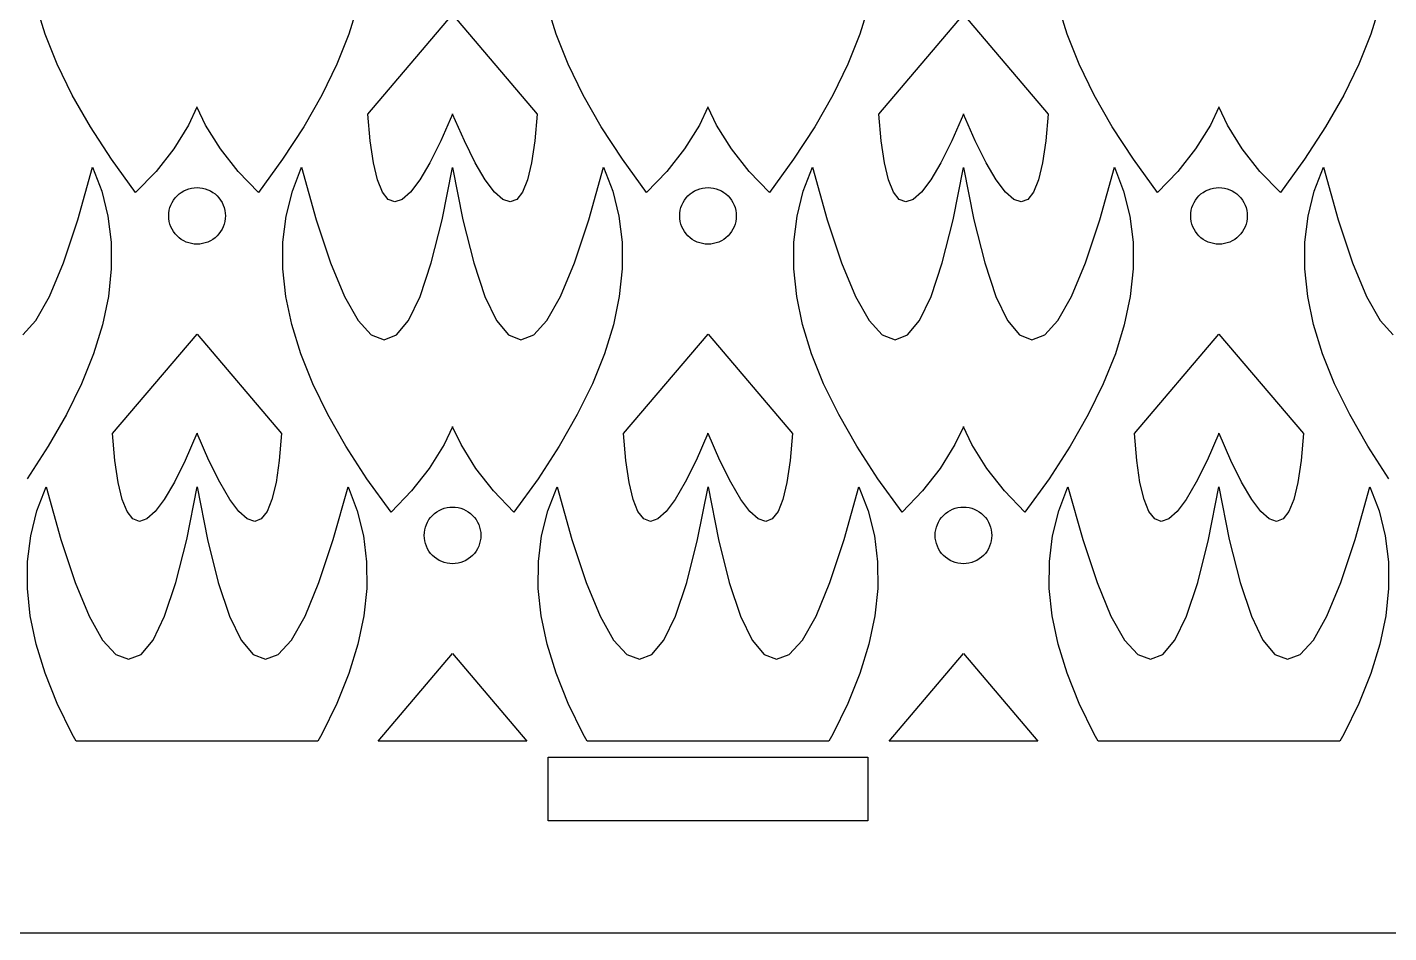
# Model space of a CAD drawing. Header units: metres. Extents: x 20 to 1108, y 20 to 485.
# Drawn here: x 912.1 to 997.3, y 253.8 to 310.5 of the extents above; entities that cross this region are included whole.
import ezdxf

# ---------------------------------------------------------------- set-up
doc = ezdxf.new("R2010")
doc.units = ezdxf.units.M

msp = doc.modelspace()

# ---------------------------------------------------------------- linework, layer by layer
for p, q in [((913.189, 310.065), (912.626, 311.89)), ((932.772, 311.889), (932.209, 310.064)), ((933.402, 305.075), (938.698, 311.301)), ((938.698, 311.301), (943.994, 305.075)), ((945.188, 310.065), (944.626, 311.89)), ((964.771, 311.889), (964.209, 310.064)), ((965.402, 305.075), (970.698, 311.301)), ((970.698, 311.301), (975.993, 305.075)), ((977.188, 310.065), (976.625, 311.89)), ((996.771, 311.889), (996.208, 310.064)), ((913.94, 308.186), (913.189, 310.065)), ((932.209, 310.064), (931.457, 308.186)), ((945.94, 308.186), (945.188, 310.065)), ((964.209, 310.064), (963.456, 308.186)), ((977.939, 308.186), (977.188, 310.065)), ((996.208, 310.064), (995.456, 308.186)), ((914.885, 306.257), (913.94, 308.186)), ((931.457, 308.186), (930.513, 306.257)), ((946.884, 306.257), (945.94, 308.186)), ((963.456, 308.186), (962.513, 306.257)), ((978.884, 306.257), (977.939, 308.186)), ((995.456, 308.186), (994.512, 306.257)), ((916.018, 304.275), (914.885, 306.257)), ((930.513, 306.257), (929.38, 304.275)), ((948.017, 304.275), (946.884, 306.257)), ((962.513, 306.257), (961.379, 304.275)), ((980.017, 304.275), (978.884, 306.257)), ((994.512, 306.257), (993.379, 304.275)), ((922.694, 305.494), (922.166, 304.387)), ((922.698, 305.5), (922.694, 305.508)), ((922.694, 305.508), (922.694, 305.494)), ((922.703, 305.512), (922.698, 305.5)), ((922.703, 305.49), (922.703, 305.512)), ((923.231, 304.387), (922.703, 305.49)), ((954.694, 305.494), (954.165, 304.387)), ((954.697, 305.5), (954.694, 305.508)), ((954.694, 305.508), (954.694, 305.494)), ((954.702, 305.512), (954.697, 305.5)), ((954.702, 305.49), (954.702, 305.512)), ((955.231, 304.387), (954.702, 305.49)), ((986.693, 305.494), (986.165, 304.387)), ((986.697, 305.5), (986.693, 305.508)), ((986.693, 305.508), (986.693, 305.494)), ((986.702, 305.512), (986.697, 305.5)), ((986.702, 305.49), (986.702, 305.512)), ((987.231, 304.387), (986.702, 305.49)), ((933.55, 303.395), (933.402, 305.075)), ((938.694, 305.075), (937.959, 303.396)), ((938.698, 305.085), (938.694, 305.094)), ((938.694, 305.094), (938.694, 305.075)), ((938.703, 305.095), (938.698, 305.085)), ((938.703, 305.074), (938.703, 305.095)), ((939.438, 303.396), (938.703, 305.074)), ((943.994, 305.075), (943.846, 303.395)), ((965.55, 303.395), (965.402, 305.075)), ((970.693, 305.075), (969.959, 303.396)), ((970.697, 305.085), (970.693, 305.094)), ((970.693, 305.094), (970.693, 305.075)), ((970.702, 305.095), (970.697, 305.085)), ((970.702, 305.074), (970.702, 305.095)), ((971.438, 303.396), (970.702, 305.074)), ((975.993, 305.075), (975.846, 303.395)), ((917.342, 302.241), (916.018, 304.275)), ((922.166, 304.387), (921.235, 302.89)), ((924.162, 302.891), (923.231, 304.387)), ((929.38, 304.275), (928.055, 302.24)), ((949.341, 302.241), (948.017, 304.275)), ((954.165, 304.387), (953.234, 302.89)), ((956.161, 302.891), (955.231, 304.387)), ((961.379, 304.275), (960.055, 302.24)), ((981.341, 302.241), (980.017, 304.275)), ((986.165, 304.387), (985.234, 302.89)), ((988.161, 302.891), (987.231, 304.387)), ((993.379, 304.275), (992.055, 302.24)), ((921.235, 302.89), (920.13, 301.48)), ((925.268, 301.481), (924.162, 302.891)), ((933.752, 302.02), (933.55, 303.395)), ((937.959, 303.396), (937.277, 302.021)), ((940.119, 302.021), (939.438, 303.396)), ((943.846, 303.395), (943.645, 302.019)), ((953.234, 302.89), (952.129, 301.48)), ((957.268, 301.481), (956.161, 302.891)), ((965.751, 302.02), (965.55, 303.395)), ((969.959, 303.396), (969.277, 302.021)), ((972.119, 302.021), (971.438, 303.396)), ((975.846, 303.395), (975.645, 302.019)), ((985.234, 302.89), (984.129, 301.48)), ((989.267, 301.481), (988.161, 302.891)), ((918.854, 300.159), (917.342, 302.241)), ((928.055, 302.24), (926.545, 300.159)), ((934.007, 300.949), (933.752, 302.02)), ((937.277, 302.021), (936.649, 300.949)), ((940.747, 300.95), (940.119, 302.021)), ((943.645, 302.019), (943.391, 300.948)), ((950.854, 300.159), (949.341, 302.241)), ((960.055, 302.24), (958.544, 300.159)), ((966.006, 300.949), (965.751, 302.02)), ((969.277, 302.021), (968.648, 300.949)), ((972.747, 300.95), (972.119, 302.021)), ((975.645, 302.019), (975.39, 300.948)), ((982.853, 300.159), (981.341, 302.241)), ((992.055, 302.24), (990.544, 300.159)), ((915.233, 298.451), (916.152, 301.74)), ((916.152, 301.74), (916.729, 300.237)), ((920.13, 301.48), (918.854, 300.159)), ((926.545, 300.159), (925.268, 301.481)), ((928.669, 300.238), (929.244, 301.74)), ((929.244, 301.74), (930.163, 298.451)), ((938.049, 298.451), (938.698, 301.731)), ((938.698, 301.731), (939.348, 298.452)), ((947.233, 298.451), (948.153, 301.74)), ((948.153, 301.74), (948.729, 300.237)), ((952.129, 301.48), (950.854, 300.159)), ((958.544, 300.159), (957.268, 301.481)), ((960.668, 300.238), (961.243, 301.74)), ((961.243, 301.74), (962.163, 298.451)), ((970.049, 298.451), (970.698, 301.731)), ((970.698, 301.731), (971.348, 298.452)), ((979.233, 298.451), (980.152, 301.74)), ((980.152, 301.74), (980.728, 300.237)), ((984.129, 301.48), (982.853, 300.159)), ((990.544, 300.159), (989.267, 301.481)), ((992.668, 300.238), (993.244, 301.74)), ((993.244, 301.74), (994.163, 298.451)), ((916.729, 300.237), (917.117, 298.671)), ((921.574, 300.07), (921.714, 300.173)), ((921.714, 300.173), (921.863, 300.263)), ((921.863, 300.263), (922.021, 300.337)), ((922.021, 300.337), (922.185, 300.397)), ((922.185, 300.397), (922.354, 300.439)), ((922.354, 300.439), (922.525, 300.465)), ((922.525, 300.465), (922.699, 300.473)), ((922.699, 300.473), (922.873, 300.464)), ((922.873, 300.464), (923.045, 300.439)), ((923.045, 300.439), (923.213, 300.397)), ((923.213, 300.397), (923.377, 300.337)), ((923.377, 300.337), (923.534, 300.263)), ((923.534, 300.263), (923.684, 300.173)), ((923.684, 300.173), (923.823, 300.07)), ((928.279, 298.671), (928.669, 300.238)), ((934.314, 300.187), (934.007, 300.949)), ((934.675, 299.729), (934.314, 300.187)), ((936.074, 300.187), (935.554, 299.729)), ((936.649, 300.949), (936.074, 300.187)), ((941.321, 300.187), (940.747, 300.95)), ((941.843, 299.729), (941.321, 300.187)), ((943.083, 300.187), (942.722, 299.729)), ((943.391, 300.948), (943.083, 300.187)), ((948.729, 300.237), (949.117, 298.671)), ((953.574, 300.07), (953.713, 300.173)), ((953.713, 300.173), (953.862, 300.263)), ((953.862, 300.263), (954.021, 300.337)), ((954.021, 300.337), (954.184, 300.397)), ((954.184, 300.397), (954.354, 300.439)), ((954.354, 300.439), (954.524, 300.465)), ((954.524, 300.465), (954.698, 300.473)), ((954.698, 300.473), (954.872, 300.464)), ((954.872, 300.464), (955.044, 300.439)), ((955.044, 300.439), (955.213, 300.397)), ((955.213, 300.397), (955.376, 300.337)), ((955.376, 300.337), (955.534, 300.263)), ((955.534, 300.263), (955.684, 300.173)), ((955.684, 300.173), (955.822, 300.07)), ((960.279, 298.671), (960.668, 300.238)), ((966.314, 300.187), (966.006, 300.949)), ((966.675, 299.729), (966.314, 300.187)), ((968.074, 300.187), (967.554, 299.729)), ((968.648, 300.949), (968.074, 300.187)), ((973.321, 300.187), (972.747, 300.95)), ((973.843, 299.729), (973.321, 300.187)), ((975.083, 300.187), (974.722, 299.729)), ((975.39, 300.948), (975.083, 300.187)), ((980.728, 300.237), (981.117, 298.671)), ((985.573, 300.07), (985.713, 300.173)), ((985.713, 300.173), (985.862, 300.263)), ((985.862, 300.263), (986.02, 300.337)), ((986.02, 300.337), (986.184, 300.397)), ((986.184, 300.397), (986.353, 300.439)), ((986.353, 300.439), (986.524, 300.465)), ((986.524, 300.465), (986.697, 300.473)), ((986.697, 300.473), (986.872, 300.464)), ((986.872, 300.464), (987.044, 300.439)), ((987.044, 300.439), (987.212, 300.397)), ((987.212, 300.397), (987.376, 300.337)), ((987.376, 300.337), (987.533, 300.263)), ((987.533, 300.263), (987.683, 300.173)), ((987.683, 300.173), (987.822, 300.07)), ((992.279, 298.671), (992.668, 300.238)), ((921.003, 299.215), (921.062, 299.378)), ((921.062, 299.378), (921.136, 299.535)), ((921.136, 299.535), (921.225, 299.685)), ((921.225, 299.685), (921.328, 299.824)), ((921.328, 299.824), (921.445, 299.953)), ((921.445, 299.953), (921.574, 300.07)), ((923.823, 300.07), (923.952, 299.953)), ((923.952, 299.953), (924.069, 299.824)), ((924.069, 299.824), (924.173, 299.685)), ((924.173, 299.685), (924.262, 299.535)), ((924.262, 299.535), (924.336, 299.378)), ((924.336, 299.378), (924.395, 299.215)), ((935.087, 299.576), (934.675, 299.729)), ((935.554, 299.729), (935.087, 299.576)), ((942.31, 299.576), (941.843, 299.729)), ((942.722, 299.729), (942.31, 299.576)), ((953.002, 299.215), (953.061, 299.378)), ((953.061, 299.378), (953.135, 299.535)), ((953.135, 299.535), (953.225, 299.685)), ((953.225, 299.685), (953.328, 299.824)), ((953.328, 299.824), (953.444, 299.953)), ((953.444, 299.953), (953.574, 300.07)), ((955.822, 300.07), (955.952, 299.953)), ((955.952, 299.953), (956.068, 299.824)), ((956.068, 299.824), (956.172, 299.685)), ((956.172, 299.685), (956.262, 299.535)), ((956.262, 299.535), (956.336, 299.378)), ((956.336, 299.378), (956.395, 299.215)), ((967.087, 299.576), (966.675, 299.729)), ((967.554, 299.729), (967.087, 299.576)), ((974.31, 299.576), (973.843, 299.729)), ((974.722, 299.729), (974.31, 299.576)), ((985.002, 299.215), (985.061, 299.378)), ((985.061, 299.378), (985.135, 299.535)), ((985.135, 299.535), (985.224, 299.685)), ((985.224, 299.685), (985.327, 299.824)), ((985.327, 299.824), (985.444, 299.953)), ((985.444, 299.953), (985.573, 300.07)), ((987.822, 300.07), (987.951, 299.953)), ((987.951, 299.953), (988.068, 299.824)), ((988.068, 299.824), (988.172, 299.685)), ((988.172, 299.685), (988.261, 299.535)), ((988.261, 299.535), (988.335, 299.378)), ((988.335, 299.378), (988.394, 299.215)), ((914.335, 295.751), (915.233, 298.451)), ((917.117, 298.671), (917.316, 297.053)), ((920.926, 298.7), (920.935, 298.874)), ((920.935, 298.526), (920.926, 298.7)), ((920.935, 298.874), (920.96, 299.047)), ((920.96, 298.355), (920.935, 298.526)), ((920.96, 299.047), (921.003, 299.215)), ((924.395, 299.215), (924.438, 299.045)), ((924.438, 299.045), (924.463, 298.873)), ((924.463, 298.526), (924.438, 298.354)), ((924.463, 298.873), (924.471, 298.7)), ((924.471, 298.7), (924.463, 298.526)), ((928.081, 297.055), (928.279, 298.671)), ((930.163, 298.451), (931.062, 295.751)), ((937.371, 295.751), (938.049, 298.451)), ((939.348, 298.452), (940.025, 295.752)), ((946.335, 295.751), (947.233, 298.451)), ((949.117, 298.671), (949.316, 297.053)), ((952.926, 298.7), (952.935, 298.874)), ((952.934, 298.526), (952.926, 298.7)), ((952.959, 298.355), (952.934, 298.526)), ((952.935, 298.874), (952.96, 299.047)), ((952.96, 299.047), (953.002, 299.215)), ((956.395, 299.215), (956.438, 299.045)), ((956.462, 298.526), (956.437, 298.354)), ((956.438, 299.045), (956.463, 298.873)), ((956.471, 298.7), (956.462, 298.526)), ((956.463, 298.873), (956.471, 298.7)), ((960.08, 297.055), (960.279, 298.671)), ((962.163, 298.451), (963.062, 295.751)), ((969.371, 295.751), (970.049, 298.451)), ((971.348, 298.452), (972.025, 295.752)), ((978.335, 295.751), (979.233, 298.451)), ((981.117, 298.671), (981.315, 297.053)), ((984.926, 298.7), (984.934, 298.874)), ((984.934, 298.526), (984.926, 298.7)), ((984.934, 298.874), (984.959, 299.047)), ((984.959, 298.355), (984.934, 298.526)), ((984.959, 299.047), (985.002, 299.215)), ((988.394, 299.215), (988.437, 299.045)), ((988.437, 299.045), (988.462, 298.873)), ((988.462, 298.526), (988.437, 298.354)), ((988.462, 298.873), (988.471, 298.7)), ((988.471, 298.7), (988.462, 298.526)), ((992.08, 297.055), (992.279, 298.671)), ((994.163, 298.451), (995.062, 295.751)), ((921.003, 298.186), (920.96, 298.355)), ((921.062, 298.022), (921.003, 298.186)), ((921.136, 297.863), (921.062, 298.022)), ((921.225, 297.715), (921.136, 297.863)), ((921.328, 297.575), (921.225, 297.715)), ((924.172, 297.714), (924.069, 297.575)), ((924.262, 297.863), (924.172, 297.714)), ((924.336, 298.022), (924.262, 297.863)), ((924.395, 298.186), (924.336, 298.022)), ((924.438, 298.354), (924.395, 298.186)), ((953.002, 298.186), (952.959, 298.355)), ((953.061, 298.022), (953.002, 298.186)), ((953.135, 297.863), (953.061, 298.022)), ((953.225, 297.715), (953.135, 297.863)), ((953.328, 297.575), (953.225, 297.715)), ((956.172, 297.714), (956.068, 297.575)), ((956.262, 297.863), (956.172, 297.714)), ((956.336, 298.022), (956.262, 297.863)), ((956.395, 298.186), (956.336, 298.022)), ((956.437, 298.354), (956.395, 298.186)), ((985.002, 298.186), (984.959, 298.355)), ((985.061, 298.022), (985.002, 298.186)), ((985.135, 297.863), (985.061, 298.022)), ((985.224, 297.715), (985.135, 297.863)), ((985.327, 297.575), (985.224, 297.715)), ((988.171, 297.714), (988.068, 297.575)), ((988.261, 297.863), (988.171, 297.714)), ((988.335, 298.022), (988.261, 297.863)), ((988.394, 298.186), (988.335, 298.022)), ((988.437, 298.354), (988.394, 298.186)), ((917.316, 297.053), (917.324, 295.383)), ((921.445, 297.446), (921.328, 297.575)), ((921.574, 297.329), (921.445, 297.446)), ((921.714, 297.226), (921.574, 297.329)), ((921.863, 297.136), (921.714, 297.226)), ((922.021, 297.062), (921.863, 297.136)), ((922.185, 297.003), (922.021, 297.062)), ((922.353, 296.961), (922.185, 297.003)), ((922.524, 296.936), (922.353, 296.961)), ((922.699, 296.927), (922.524, 296.936)), ((922.872, 296.936), (922.699, 296.927)), ((923.044, 296.961), (922.872, 296.936)), ((923.213, 297.003), (923.044, 296.961)), ((923.377, 297.062), (923.213, 297.003)), ((923.534, 297.136), (923.377, 297.062)), ((923.684, 297.226), (923.534, 297.136)), ((923.823, 297.329), (923.684, 297.226)), ((923.952, 297.445), (923.823, 297.329)), ((924.069, 297.575), (923.952, 297.445)), ((928.072, 295.384), (928.081, 297.055)), ((949.316, 297.053), (949.324, 295.383)), ((953.444, 297.446), (953.328, 297.575)), ((953.574, 297.329), (953.444, 297.446)), ((953.713, 297.226), (953.574, 297.329)), ((953.862, 297.136), (953.713, 297.226)), ((954.021, 297.062), (953.862, 297.136)), ((954.184, 297.003), (954.021, 297.062)), ((954.353, 296.961), (954.184, 297.003)), ((954.524, 296.936), (954.353, 296.961)), ((954.698, 296.927), (954.524, 296.936)), ((954.872, 296.936), (954.698, 296.927)), ((955.043, 296.961), (954.872, 296.936)), ((955.213, 297.003), (955.043, 296.961)), ((955.376, 297.062), (955.213, 297.003)), ((955.534, 297.136), (955.376, 297.062)), ((955.684, 297.226), (955.534, 297.136)), ((955.822, 297.329), (955.684, 297.226)), ((955.951, 297.445), (955.822, 297.329)), ((956.068, 297.575), (955.951, 297.445)), ((960.072, 295.384), (960.08, 297.055)), ((981.315, 297.053), (981.324, 295.383)), ((985.444, 297.446), (985.327, 297.575)), ((985.573, 297.329), (985.444, 297.446)), ((985.713, 297.226), (985.573, 297.329)), ((985.862, 297.136), (985.713, 297.226)), ((986.02, 297.062), (985.862, 297.136)), ((986.184, 297.003), (986.02, 297.062)), ((986.352, 296.961), (986.184, 297.003)), ((986.523, 296.936), (986.352, 296.961)), ((986.697, 296.927), (986.523, 296.936)), ((986.871, 296.936), (986.697, 296.927)), ((987.043, 296.961), (986.871, 296.936)), ((987.212, 297.003), (987.043, 296.961)), ((987.376, 297.062), (987.212, 297.003)), ((987.533, 297.136), (987.376, 297.062)), ((987.683, 297.226), (987.533, 297.136)), ((987.822, 297.329), (987.683, 297.226)), ((987.951, 297.445), (987.822, 297.329)), ((988.068, 297.575), (987.951, 297.445)), ((992.072, 295.384), (992.08, 297.055)), ((913.462, 293.651), (914.335, 295.751)), ((917.324, 295.383), (917.143, 293.662)), ((928.254, 293.662), (928.072, 295.384)), ((931.062, 295.751), (931.936, 293.651)), ((936.669, 293.651), (937.371, 295.751)), ((940.025, 295.752), (940.728, 293.652)), ((945.462, 293.651), (946.335, 295.751)), ((949.324, 295.383), (949.143, 293.662)), ((960.254, 293.662), (960.072, 295.384)), ((963.062, 295.751), (963.935, 293.651)), ((968.669, 293.651), (969.371, 295.751)), ((972.025, 295.752), (972.728, 293.652)), ((977.461, 293.651), (978.335, 295.751)), ((981.324, 295.383), (981.143, 293.662)), ((992.254, 293.662), (992.072, 295.384)), ((995.062, 295.751), (995.935, 293.651)), ((912.612, 292.151), (913.462, 293.651)), ((917.143, 293.662), (916.772, 291.889)), ((928.626, 291.89), (928.254, 293.662)), ((931.936, 293.651), (932.785, 292.151)), ((935.942, 292.151), (936.669, 293.651)), ((940.728, 293.652), (941.454, 292.151)), ((944.612, 292.151), (945.462, 293.651)), ((949.143, 293.662), (948.772, 291.889)), ((960.625, 291.89), (960.254, 293.662)), ((963.935, 293.651), (964.784, 292.151)), ((967.942, 292.151), (968.669, 293.651)), ((972.728, 293.652), (973.454, 292.151)), ((976.611, 292.151), (977.461, 293.651)), ((981.143, 293.662), (980.771, 291.889)), ((992.625, 291.89), (992.254, 293.662)), ((995.935, 293.651), (996.784, 292.151)), ((911.787, 291.25), (912.612, 292.151)), ((916.772, 291.889), (916.209, 290.064)), ((929.188, 290.065), (928.626, 291.89)), ((932.785, 292.151), (933.61, 291.25)), ((935.19, 291.25), (935.942, 292.151)), ((941.454, 292.151), (942.207, 291.25)), ((943.787, 291.25), (944.612, 292.151)), ((948.772, 291.889), (948.209, 290.064)), ((961.188, 290.065), (960.625, 291.89)), ((964.784, 292.151), (965.609, 291.25)), ((967.189, 291.25), (967.942, 292.151)), ((973.454, 292.151), (974.206, 291.25)), ((975.786, 291.25), (976.611, 292.151)), ((980.771, 291.889), (980.209, 290.064)), ((993.188, 290.065), (992.625, 291.89)), ((996.784, 292.151), (997.609, 291.25)), ((917.402, 285.075), (922.699, 291.301)), ((922.699, 291.301), (927.994, 285.075)), ((933.61, 291.25), (934.413, 290.949)), ((934.413, 290.949), (935.19, 291.25)), ((942.207, 291.25), (942.984, 290.949)), ((942.984, 290.949), (943.787, 291.25)), ((949.402, 285.075), (954.698, 291.301)), ((954.698, 291.301), (959.993, 285.075)), ((965.609, 291.25), (966.412, 290.949)), ((966.412, 290.949), (967.189, 291.25)), ((974.206, 291.25), (974.983, 290.949)), ((974.983, 290.949), (975.786, 291.25)), ((981.401, 285.075), (986.697, 291.301)), ((986.697, 291.301), (991.993, 285.075)), ((916.209, 290.064), (915.456, 288.186)), ((929.94, 288.186), (929.188, 290.065)), ((948.209, 290.064), (947.456, 288.186)), ((961.94, 288.186), (961.188, 290.065)), ((980.209, 290.064), (979.456, 288.186)), ((993.94, 288.186), (993.188, 290.065)), ((915.456, 288.186), (914.513, 286.257)), ((930.884, 286.257), (929.94, 288.186)), ((947.456, 288.186), (946.513, 286.257)), ((962.884, 286.257), (961.94, 288.186)), ((979.456, 288.186), (978.513, 286.257)), ((994.884, 286.257), (993.94, 288.186)), ((914.513, 286.257), (913.379, 284.275)), ((932.017, 284.275), (930.884, 286.257)), ((946.513, 286.257), (945.379, 284.275)), ((964.017, 284.275), (962.884, 286.257)), ((978.513, 286.257), (977.379, 284.275)), ((996.017, 284.275), (994.884, 286.257)), ((917.551, 283.395), (917.402, 285.075)), ((922.694, 285.075), (921.96, 283.396)), ((922.698, 285.085), (922.694, 285.094)), ((922.694, 285.094), (922.694, 285.075)), ((922.703, 285.095), (922.698, 285.085)), ((922.703, 285.074), (922.703, 285.095)), ((923.438, 283.396), (922.703, 285.074)), ((927.994, 285.075), (927.847, 283.395)), ((938.694, 285.494), (938.166, 284.387)), ((938.698, 285.5), (938.694, 285.508)), ((938.694, 285.508), (938.694, 285.494)), ((938.703, 285.512), (938.698, 285.5)), ((938.703, 285.49), (938.703, 285.512)), ((939.231, 284.387), (938.703, 285.49)), ((949.55, 283.395), (949.402, 285.075)), ((954.694, 285.075), (953.959, 283.396)), ((954.697, 285.085), (954.694, 285.094)), ((954.694, 285.094), (954.694, 285.075)), ((954.702, 285.095), (954.697, 285.085)), ((954.702, 285.074), (954.702, 285.095)), ((955.438, 283.396), (954.702, 285.074)), ((959.993, 285.075), (959.846, 283.395)), ((970.693, 285.494), (970.165, 284.387)), ((970.697, 285.5), (970.693, 285.508)), ((970.693, 285.508), (970.693, 285.494)), ((970.702, 285.512), (970.697, 285.5)), ((970.702, 285.49), (970.702, 285.512)), ((971.231, 284.387), (970.702, 285.49)), ((981.55, 283.395), (981.401, 285.075)), ((986.693, 285.075), (985.959, 283.396)), ((986.697, 285.085), (986.693, 285.094)), ((986.693, 285.094), (986.693, 285.075)), ((986.702, 285.095), (986.697, 285.085)), ((986.702, 285.074), (986.702, 285.095)), ((987.437, 283.396), (986.702, 285.074)), ((991.993, 285.075), (991.846, 283.395)), ((913.379, 284.275), (912.055, 282.24)), ((933.342, 282.241), (932.017, 284.275)), ((938.166, 284.387), (937.234, 282.89)), ((940.161, 282.891), (939.231, 284.387)), ((945.379, 284.275), (944.055, 282.24)), ((965.341, 282.241), (964.017, 284.275)), ((970.165, 284.387), (969.234, 282.89)), ((972.161, 282.891), (971.231, 284.387)), ((977.379, 284.275), (976.055, 282.24)), ((997.341, 282.241), (996.017, 284.275)), ((917.752, 282.02), (917.551, 283.395)), ((921.96, 283.396), (921.278, 282.021)), ((924.12, 282.021), (923.438, 283.396)), ((927.847, 283.395), (927.646, 282.019)), ((949.751, 282.02), (949.55, 283.395)), ((953.959, 283.396), (953.277, 282.021)), ((956.119, 282.021), (955.438, 283.396)), ((959.846, 283.395), (959.645, 282.019)), ((981.751, 282.02), (981.55, 283.395)), ((985.959, 283.396), (985.276, 282.021)), ((988.118, 282.021), (987.437, 283.396)), ((991.846, 283.395), (991.644, 282.019)), ((934.854, 280.159), (933.342, 282.241)), ((937.234, 282.89), (936.13, 281.48)), ((941.268, 281.481), (940.161, 282.891)), ((966.853, 280.159), (965.341, 282.241)), ((969.234, 282.89), (968.129, 281.48)), ((973.267, 281.481), (972.161, 282.891)), ((912.669, 280.238), (913.244, 281.74)), ((913.244, 281.74), (914.163, 278.451)), ((918.007, 280.949), (917.752, 282.02)), ((921.278, 282.021), (920.649, 280.949)), ((922.05, 278.451), (922.699, 281.731)), ((922.699, 281.731), (923.348, 278.452)), ((924.748, 280.95), (924.12, 282.021)), ((927.646, 282.019), (927.391, 280.948)), ((931.233, 278.451), (932.153, 281.74)), ((932.153, 281.74), (932.729, 280.237)), ((936.13, 281.48), (934.854, 280.159)), ((942.544, 280.159), (941.268, 281.481)), ((944.055, 282.24), (942.544, 280.159)), ((944.668, 280.238), (945.244, 281.74)), ((945.244, 281.74), (946.163, 278.451)), ((950.007, 280.949), (949.751, 282.02)), ((953.277, 282.021), (952.648, 280.949)), ((954.049, 278.451), (954.698, 281.731)), ((954.698, 281.731), (955.348, 278.452)), ((956.747, 280.95), (956.119, 282.021)), ((959.645, 282.019), (959.39, 280.948)), ((963.233, 278.451), (964.152, 281.74)), ((964.152, 281.74), (964.729, 280.237)), ((968.129, 281.48), (966.853, 280.159)), ((974.544, 280.159), (973.267, 281.481)), ((976.055, 282.24), (974.544, 280.159)), ((976.668, 280.238), (977.243, 281.74)), ((977.243, 281.74), (978.163, 278.451)), ((982.006, 280.949), (981.751, 282.02)), ((985.276, 282.021), (984.648, 280.949)), ((986.049, 278.451), (986.697, 281.731)), ((986.697, 281.731), (987.347, 278.452)), ((988.747, 280.95), (988.118, 282.021)), ((991.644, 282.019), (991.39, 280.948)), ((995.233, 278.451), (996.152, 281.74)), ((996.152, 281.74), (996.728, 280.237)), ((918.314, 280.187), (918.007, 280.949)), ((920.649, 280.949), (920.075, 280.187)), ((925.322, 280.187), (924.748, 280.95)), ((927.391, 280.948), (927.084, 280.187)), ((950.314, 280.187), (950.007, 280.949)), ((952.648, 280.949), (952.074, 280.187)), ((957.321, 280.187), (956.747, 280.95)), ((959.39, 280.948), (959.083, 280.187)), ((982.313, 280.187), (982.006, 280.949)), ((984.648, 280.949), (984.074, 280.187)), ((989.321, 280.187), (988.747, 280.95)), ((991.39, 280.948), (991.083, 280.187)), ((912.28, 278.671), (912.669, 280.238)), ((918.676, 279.729), (918.314, 280.187)), ((919.087, 279.576), (918.676, 279.729)), ((919.555, 279.729), (919.087, 279.576)), ((920.075, 280.187), (919.555, 279.729)), ((925.843, 279.729), (925.322, 280.187)), ((926.311, 279.576), (925.843, 279.729)), ((926.722, 279.729), (926.311, 279.576)), ((927.084, 280.187), (926.722, 279.729)), ((932.729, 280.237), (933.117, 278.671)), ((937.136, 279.535), (937.225, 279.685)), ((937.225, 279.685), (937.328, 279.824)), ((937.328, 279.824), (937.445, 279.953)), ((937.445, 279.953), (937.574, 280.07)), ((937.574, 280.07), (937.713, 280.173)), ((937.713, 280.173), (937.863, 280.263)), ((937.863, 280.263), (938.021, 280.337)), ((938.021, 280.337), (938.184, 280.397)), ((938.184, 280.397), (938.354, 280.439)), ((938.354, 280.439), (938.525, 280.465)), ((938.525, 280.465), (938.698, 280.473)), ((938.698, 280.473), (938.872, 280.464)), ((938.872, 280.464), (939.045, 280.439)), ((939.045, 280.439), (939.213, 280.397)), ((939.213, 280.397), (939.377, 280.337)), ((939.377, 280.337), (939.534, 280.263)), ((939.534, 280.263), (939.684, 280.173)), ((939.684, 280.173), (939.822, 280.07)), ((939.822, 280.07), (939.952, 279.953)), ((939.952, 279.953), (940.068, 279.824)), ((940.068, 279.824), (940.173, 279.685)), ((940.173, 279.685), (940.262, 279.535)), ((944.279, 278.671), (944.668, 280.238)), ((950.675, 279.729), (950.314, 280.187)), ((951.087, 279.576), (950.675, 279.729)), ((951.554, 279.729), (951.087, 279.576)), ((952.074, 280.187), (951.554, 279.729)), ((957.843, 279.729), (957.321, 280.187)), ((958.31, 279.576), (957.843, 279.729)), ((958.722, 279.729), (958.31, 279.576)), ((959.083, 280.187), (958.722, 279.729)), ((964.729, 280.237), (965.117, 278.671)), ((969.135, 279.535), (969.224, 279.685)), ((969.224, 279.685), (969.328, 279.824)), ((969.328, 279.824), (969.444, 279.953)), ((969.444, 279.953), (969.574, 280.07)), ((969.574, 280.07), (969.713, 280.173)), ((969.713, 280.173), (969.862, 280.263)), ((969.862, 280.263), (970.02, 280.337)), ((970.02, 280.337), (970.184, 280.397)), ((970.184, 280.397), (970.354, 280.439)), ((970.354, 280.439), (970.524, 280.465)), ((970.524, 280.465), (970.698, 280.473)), ((970.698, 280.473), (970.872, 280.464)), ((970.872, 280.464), (971.044, 280.439)), ((971.044, 280.439), (971.213, 280.397)), ((971.213, 280.397), (971.376, 280.337)), ((971.376, 280.337), (971.533, 280.263)), ((971.533, 280.263), (971.684, 280.173)), ((971.684, 280.173), (971.822, 280.07)), ((971.822, 280.07), (971.951, 279.953)), ((971.951, 279.953), (972.068, 279.824)), ((972.068, 279.824), (972.172, 279.685)), ((972.172, 279.685), (972.261, 279.535)), ((976.279, 278.671), (976.668, 280.238)), ((982.675, 279.729), (982.313, 280.187)), ((983.086, 279.576), (982.675, 279.729)), ((983.554, 279.729), (983.086, 279.576)), ((984.074, 280.187), (983.554, 279.729)), ((989.842, 279.729), (989.321, 280.187)), ((990.31, 279.576), (989.842, 279.729)), ((990.721, 279.729), (990.31, 279.576)), ((991.083, 280.187), (990.721, 279.729)), ((996.728, 280.237), (997.116, 278.671)), ((936.926, 278.7), (936.935, 278.874)), ((936.935, 278.874), (936.96, 279.047)), ((936.96, 279.047), (937.002, 279.215)), ((937.002, 279.215), (937.061, 279.378)), ((937.061, 279.378), (937.136, 279.535)), ((940.262, 279.535), (940.336, 279.378)), ((940.336, 279.378), (940.395, 279.215)), ((940.395, 279.215), (940.438, 279.045)), ((940.438, 279.045), (940.463, 278.873)), ((940.463, 278.873), (940.471, 278.7)), ((968.926, 278.7), (968.934, 278.874)), ((968.934, 278.874), (968.96, 279.047)), ((968.96, 279.047), (969.002, 279.215)), ((969.002, 279.215), (969.061, 279.378)), ((969.061, 279.378), (969.135, 279.535)), ((972.261, 279.535), (972.336, 279.378)), ((972.336, 279.378), (972.395, 279.215)), ((972.395, 279.215), (972.437, 279.045)), ((972.437, 279.045), (972.463, 278.873)), ((972.463, 278.873), (972.471, 278.7)), ((912.081, 277.055), (912.28, 278.671)), ((914.163, 278.451), (915.063, 275.751)), ((921.372, 275.751), (922.05, 278.451)), ((923.348, 278.452), (924.025, 275.752)), ((930.335, 275.751), (931.233, 278.451)), ((933.117, 278.671), (933.316, 277.053)), ((936.934, 278.526), (936.926, 278.7)), ((936.96, 278.355), (936.934, 278.526)), ((937.002, 278.186), (936.96, 278.355)), ((937.061, 278.022), (937.002, 278.186)), ((937.136, 277.863), (937.061, 278.022)), ((940.336, 278.022), (940.262, 277.863)), ((940.395, 278.186), (940.336, 278.022)), ((940.437, 278.354), (940.395, 278.186)), ((940.463, 278.526), (940.437, 278.354)), ((940.471, 278.7), (940.463, 278.526)), ((944.08, 277.055), (944.279, 278.671)), ((946.163, 278.451), (947.062, 275.751)), ((953.371, 275.751), (954.049, 278.451)), ((955.348, 278.452), (956.025, 275.752)), ((962.335, 275.751), (963.233, 278.451)), ((965.117, 278.671), (965.316, 277.053)), ((968.934, 278.526), (968.926, 278.7)), ((968.959, 278.355), (968.934, 278.526)), ((969.002, 278.186), (968.959, 278.355)), ((969.061, 278.022), (969.002, 278.186)), ((969.135, 277.863), (969.061, 278.022)), ((972.336, 278.022), (972.261, 277.863)), ((972.395, 278.186), (972.336, 278.022)), ((972.437, 278.354), (972.395, 278.186)), ((972.462, 278.526), (972.437, 278.354)), ((972.471, 278.7), (972.462, 278.526)), ((976.08, 277.055), (976.279, 278.671)), ((978.163, 278.451), (979.062, 275.751)), ((985.371, 275.751), (986.049, 278.451)), ((987.347, 278.452), (988.024, 275.752)), ((994.334, 275.751), (995.233, 278.451)), ((997.116, 278.671), (997.315, 277.053)), ((937.225, 277.715), (937.136, 277.863)), ((937.328, 277.575), (937.225, 277.715)), ((937.445, 277.446), (937.328, 277.575)), ((937.574, 277.329), (937.445, 277.446)), ((937.713, 277.226), (937.574, 277.329)), ((937.863, 277.136), (937.713, 277.226)), ((938.021, 277.062), (937.863, 277.136)), ((939.534, 277.136), (939.377, 277.062)), ((939.684, 277.226), (939.534, 277.136)), ((939.822, 277.329), (939.684, 277.226)), ((939.951, 277.445), (939.822, 277.329)), ((940.068, 277.575), (939.951, 277.445)), ((940.172, 277.714), (940.068, 277.575)), ((940.262, 277.863), (940.172, 277.714)), ((969.224, 277.715), (969.135, 277.863)), ((969.328, 277.575), (969.224, 277.715)), ((969.444, 277.446), (969.328, 277.575)), ((969.574, 277.329), (969.444, 277.446)), ((969.713, 277.226), (969.574, 277.329)), ((969.862, 277.136), (969.713, 277.226)), ((970.02, 277.062), (969.862, 277.136)), ((971.533, 277.136), (971.376, 277.062)), ((971.684, 277.226), (971.533, 277.136)), ((971.822, 277.329), (971.684, 277.226)), ((971.951, 277.445), (971.822, 277.329)), ((972.068, 277.575), (971.951, 277.445)), ((972.171, 277.714), (972.068, 277.575)), ((972.261, 277.863), (972.171, 277.714)), ((912.072, 275.384), (912.081, 277.055)), ((933.316, 277.053), (933.325, 275.383)), ((938.184, 277.003), (938.021, 277.062)), ((938.353, 276.961), (938.184, 277.003)), ((938.524, 276.936), (938.353, 276.961)), ((938.698, 276.927), (938.524, 276.936)), ((938.872, 276.936), (938.698, 276.927)), ((939.043, 276.961), (938.872, 276.936)), ((939.213, 277.003), (939.043, 276.961)), ((939.377, 277.062), (939.213, 277.003)), ((944.072, 275.384), (944.08, 277.055)), ((965.316, 277.053), (965.324, 275.383)), ((970.184, 277.003), (970.02, 277.062)), ((970.352, 276.961), (970.184, 277.003)), ((970.524, 276.936), (970.352, 276.961)), ((970.698, 276.927), (970.524, 276.936)), ((970.871, 276.936), (970.698, 276.927)), ((971.043, 276.961), (970.871, 276.936)), ((971.213, 277.003), (971.043, 276.961)), ((971.376, 277.062), (971.213, 277.003)), ((976.071, 275.384), (976.08, 277.055)), ((997.315, 277.053), (997.324, 275.383)), ((915.063, 275.751), (915.936, 273.651)), ((920.669, 273.651), (921.372, 275.751)), ((924.025, 275.752), (924.729, 273.652)), ((929.462, 273.651), (930.335, 275.751)), ((947.062, 275.751), (947.935, 273.651)), ((952.669, 273.651), (953.371, 275.751)), ((956.025, 275.752), (956.728, 273.652)), ((961.462, 273.651), (962.335, 275.751)), ((979.062, 275.751), (979.935, 273.651)), ((984.668, 273.651), (985.371, 275.751)), ((988.024, 275.752), (988.728, 273.652)), ((993.461, 273.651), (994.334, 275.751)), ((912.255, 273.662), (912.072, 275.384)), ((933.325, 275.383), (933.143, 273.662)), ((944.254, 273.662), (944.072, 275.384)), ((965.324, 275.383), (965.143, 273.662)), ((976.254, 273.662), (976.071, 275.384)), ((997.324, 275.383), (997.142, 273.662)), ((912.626, 271.89), (912.255, 273.662)), ((915.936, 273.651), (916.785, 272.151)), ((919.943, 272.151), (920.669, 273.651)), ((924.729, 273.652), (925.454, 272.151)), ((928.612, 272.151), (929.462, 273.651)), ((933.143, 273.662), (932.772, 271.889)), ((944.626, 271.89), (944.254, 273.662)), ((947.935, 273.651), (948.784, 272.151)), ((951.942, 272.151), (952.669, 273.651)), ((956.728, 273.652), (957.454, 272.151)), ((960.612, 272.151), (961.462, 273.651)), ((965.143, 273.662), (964.771, 271.889)), ((976.625, 271.89), (976.254, 273.662)), ((979.935, 273.651), (980.784, 272.151)), ((983.942, 272.151), (984.668, 273.651)), ((988.728, 273.652), (989.453, 272.151)), ((992.611, 272.151), (993.461, 273.651)), ((997.142, 273.662), (996.771, 271.889)), ((916.785, 272.151), (917.61, 271.25)), ((919.19, 271.25), (919.943, 272.151)), ((925.454, 272.151), (926.207, 271.25)), ((927.787, 271.25), (928.612, 272.151)), ((948.784, 272.151), (949.609, 271.25)), ((951.19, 271.25), (951.942, 272.151)), ((957.454, 272.151), (958.206, 271.25)), ((959.787, 271.25), (960.612, 272.151)), ((980.784, 272.151), (981.609, 271.25)), ((983.189, 271.25), (983.942, 272.151)), ((989.453, 272.151), (990.206, 271.25)), ((991.786, 271.25), (992.611, 272.151)), ((913.189, 270.065), (912.626, 271.89)), ((917.61, 271.25), (918.413, 270.949)), ((918.413, 270.949), (919.19, 271.25)), ((926.207, 271.25), (926.984, 270.949)), ((926.984, 270.949), (927.787, 271.25)), ((932.772, 271.889), (932.209, 270.064)), ((934.042, 265.826), (938.698, 271.301)), ((938.698, 271.301), (943.356, 265.826)), ((945.188, 270.065), (944.626, 271.89)), ((949.609, 271.25), (950.412, 270.949)), ((950.412, 270.949), (951.19, 271.25)), ((958.206, 271.25), (958.984, 270.949)), ((958.984, 270.949), (959.787, 271.25)), ((964.771, 271.889), (964.209, 270.064)), ((966.041, 265.826), (970.698, 271.301)), ((970.698, 271.301), (975.355, 265.826)), ((977.188, 270.065), (976.625, 271.89)), ((981.609, 271.25), (982.412, 270.949)), ((982.412, 270.949), (983.189, 271.25)), ((990.206, 271.25), (990.983, 270.949)), ((990.983, 270.949), (991.786, 271.25)), ((996.771, 271.889), (996.208, 270.064)), ((913.94, 268.186), (913.189, 270.065)), ((932.209, 270.064), (931.457, 268.186)), ((945.94, 268.186), (945.188, 270.065)), ((964.209, 270.064), (963.456, 268.186)), ((977.939, 268.186), (977.188, 270.065)), ((996.208, 270.064), (995.456, 268.186)), ((914.885, 266.257), (913.94, 268.186)), ((931.457, 268.186), (930.513, 266.257)), ((946.884, 266.257), (945.94, 268.186)), ((963.456, 268.186), (962.513, 266.257)), ((978.884, 266.257), (977.939, 268.186)), ((995.456, 268.186), (994.512, 266.257)), ((915.131, 265.826), (914.885, 266.257)), ((930.513, 266.257), (930.267, 265.826)), ((947.13, 265.826), (946.884, 266.257)), ((962.513, 266.257), (962.267, 265.826)), ((979.13, 265.826), (978.884, 266.257)), ((994.512, 266.257), (994.266, 265.826)), ((930.267, 265.826), (915.131, 265.826)), ((943.356, 265.826), (934.042, 265.826)), ((962.267, 265.826), (947.13, 265.826)), ((975.355, 265.826), (966.041, 265.826)), ((994.266, 265.826), (979.13, 265.826)), ((944.698, 260.826), (944.698, 264.826)), ((944.698, 264.826), (964.698, 264.826)), ((964.698, 264.826), (964.698, 260.826)), ((964.698, 260.826), (944.698, 260.826)), ((879.698, 253.826), (1029.7, 253.826))]:
    msp.add_line(p, q)

doc.saveas('drawing.dxf')
